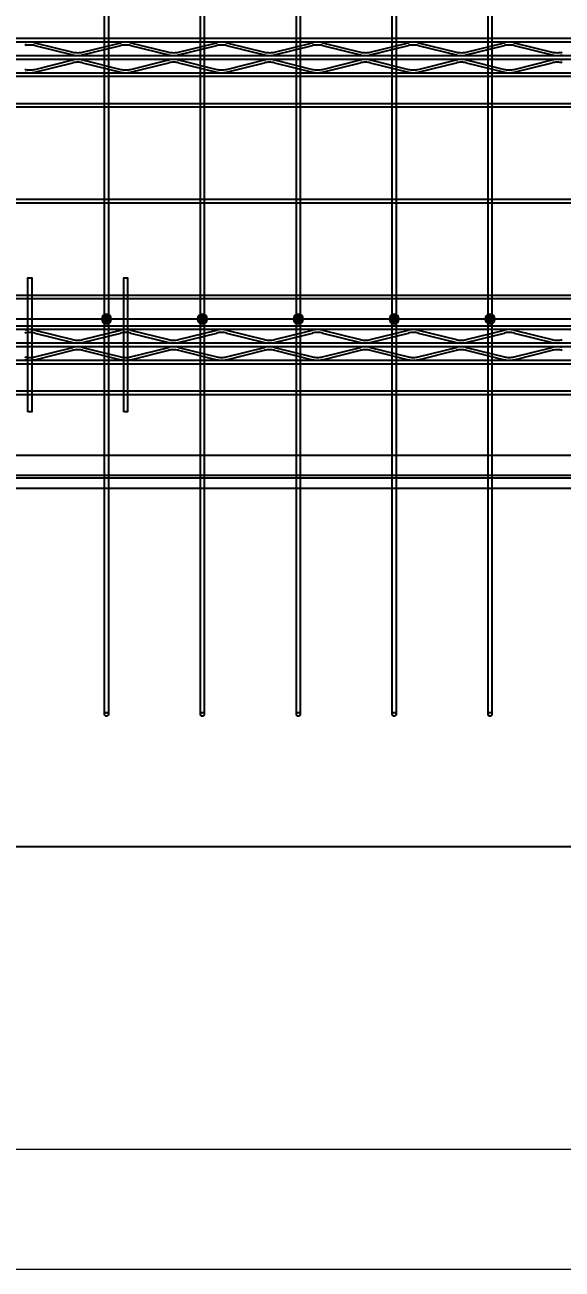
# Model space of a CAD drawing. Extents: x -524 to 129100, y -10500 to 1.
# Drawn here: x 4922 to 6043, y -10500 to -7903 of the extents above; entities that cross this region are included whole.
import ezdxf

# ---------------------------------------------------------------- set-up
doc = ezdxf.new("R2010")
doc.units = 0
doc.header["$LTSCALE"] = 250
doc.linetypes.add('BeePC_CENTER', pattern=[2, 1.25, -0.25, 0.25, -0.25])
doc.layers.get('0').update_dxf_attribs({"linetype": 'CONTINUOUS'})
doc.layers.get('Defpoints').update_dxf_attribs({"linetype": 'CONTINUOUS'})
for name, color, linetype in [('BeePC-CC', 171, 'CONTINUOUS'), ('BeePC-CCBZ', 110, 'CONTINUOUS'), ('BeePC-GJ-LEVEL', 141, 'CONTINUOUS'), ('BeePC-GJ-Truss', 185, 'CONTINUOUS'), ('BeePC-TONG-ZT', 50, 'CONTINUOUS')]:
    doc.layers.add(name, color=color, linetype=linetype)
doc.layers.add('G-ANNO-TTLB', color=7, linetype='CONTINUOUS', lineweight=9)
doc.layers.add('G-ANNO-TTLB-THIN', color=7, linetype='CONTINUOUS', lineweight=9)
doc.styles.add('BeePC_Dim', font='simfang.ttf', dxfattribs={"width": 0.7})
doc.dimstyles.new('BeePC_DIM_25_25', dxfattribs={"dimtxt": 75, "dimasz": 25, "dimexe": 25, "dimexo": 0, "dimgap": 25, "dimtad": 1, "dimdec": 0, "dimzin": 0, "dimdsep": 46, "dimtxsty": 'BeePC_Dim', "dimblk": 'ARCHTICK', "dimcen": 0, "dimdle": 25, "dimclrt": 7, "dimadec": 0, "dimazin": 0, "dimtfac": 1, "dimtdec": 0, "dimtix": 1, "dimtmove": 2, "dimatfit": 3, "dimfxl": 250, "dimfxlon": 1, "dimtfill": 1, "dimtolj": 1, "dimtzin": 0, "dimarcsym": 0})

# ---------------------------------------------------------------- blocks, each defined once
blk = doc.blocks.new('A2-嗡嗡 - A2_嗡嗡-493291-DB1详图')
at = {"layer": 'G-ANNO-TTLB'}
blk.add_line((586.5, -513), (27.5, -513), dxfattribs=at)
at = {"layer": 'G-ANNO-TTLB-THIN'}
blk.add_line((2.5, -523), (596.5, -523), dxfattribs=at)
blk = doc.blocks.new('_ArchTick')
at = {"color": 0, "linetype": 'ByBlock', "const_width": 0.5}
blk.add_lwpolyline([(-0.71, -0.71), (0.71, 0.71)], dxfattribs=at)
blk = doc.blocks.new('*D16')
at = {"layer": 'BeePC-CCBZ', "color": 0, "lineweight": -2, "transparency": 16777216}
for p, q in [((292.6, -9417.9), (292.6, -9642.9)), ((7692.6, -9417.9), (7692.6, -9642.9)), ((267.6, -9617.9), (7717.6, -9617.9))]:
    blk.add_line(p, q, dxfattribs=at)
at = {"layer": 'Defpoints', "color": 0, "transparency": 16777216}
for p in [(7692.6, -8083.3), (292.6, -8321.8), (7692.6, -9617.9)]:
    blk.add_point(p, dxfattribs=at)
at = {"layer": 'BeePC-CCBZ', "color": 0, "lineweight": -2, "transparency": 16777216, "xscale": 25, "yscale": 25, "zscale": 25, "rotation": 180}
blk.add_blockref('_ArchTick', (292.6, -9617.9), dxfattribs=at)
at = {"layer": 'BeePC-CCBZ', "color": 0, "lineweight": -2, "transparency": 16777216, "xscale": 25, "yscale": 25, "zscale": 25}
blk.add_blockref('_ArchTick', (7692.6, -9617.9), dxfattribs=at)
at = {"layer": 'BeePC-CCBZ', "color": 7, "linetype": 'BeePC_CENTER', "transparency": 16777216, "insert": (3992.6, -9555), "char_height": 75, "attachment_point": 5, "style": 'BeePC_Dim', "bg_fill": 3, "box_fill_scale": 1.1, "bg_fill_color": 256, "bg_fill_true_color": 13158600, "bg_fill_transparency": 0}
blk.add_mtext('\\A1;200x37=7400', dxfattribs=at)
blk = doc.blocks.new('*D20')
at = {"layer": 'BeePC-CCBZ', "color": 0, "lineweight": -2, "transparency": 16777216}
for p, q in [((8204.8, -6445.9), (8204.8, -8895.9)), ((8004.8, -6470.9), (8229.8, -6470.9)), ((8004.8, -8870.9), (8229.8, -8870.9))]:
    blk.add_line(p, q, dxfattribs=at)
at = {"layer": 'Defpoints', "color": 0, "transparency": 16777216}
for p in [(3982.6, -6470.9), (3982.6, -8870.9), (8204.8, -8870.9)]:
    blk.add_point(p, dxfattribs=at)
at = {"layer": 'BeePC-CCBZ', "color": 0, "lineweight": -2, "transparency": 16777216, "xscale": 25, "yscale": 25, "zscale": 25}
for p, rotation in [((8204.8, -6470.9), 90), ((8204.8, -8870.9), 270)]:
    blk.add_blockref('_ArchTick', p, dxfattribs=dict(at, rotation=rotation))
at = {"layer": 'BeePC-CCBZ', "color": 7, "linetype": 'BeePC_CENTER', "transparency": 16777216, "insert": (8141.9, -7670.9), "char_height": 75, "attachment_point": 5, "rotation": 90, "style": 'BeePC_Dim', "bg_fill": 3, "box_fill_scale": 1.1, "bg_fill_color": 256, "bg_fill_true_color": 13158600, "bg_fill_transparency": 0}
blk.add_mtext('\\A1;200x12=2400', dxfattribs=at)
blk = doc.blocks.new('*D21')
at = {"layer": 'BeePC-CCBZ', "color": 0, "lineweight": -2, "transparency": 16777216}
for p, q in [((8204.8, -8845.9), (8204.8, -9370.9)), ((8004.8, -8870.9), (8229.8, -8870.9)), ((8004.8, -9345.9), (8229.8, -9345.9))]:
    blk.add_line(p, q, dxfattribs=at)
at = {"layer": 'Defpoints', "color": 0, "transparency": 16777216}
for p in [(3982.6, -8870.9), (492.6, -9345.9), (8204.8, -9345.9)]:
    blk.add_point(p, dxfattribs=at)
at = {"layer": 'BeePC-CCBZ', "color": 0, "lineweight": -2, "transparency": 16777216, "xscale": 25, "yscale": 25, "zscale": 25}
for p, rotation in [((8204.8, -8870.9), 90), ((8204.8, -9345.9), 270)]:
    blk.add_blockref('_ArchTick', p, dxfattribs=dict(at, rotation=rotation))
at = {"layer": 'BeePC-CCBZ', "color": 7, "linetype": 'BeePC_CENTER', "transparency": 16777216, "insert": (8141.9, -9108.4), "char_height": 75, "attachment_point": 5, "rotation": 90, "style": 'BeePC_Dim', "bg_fill": 3, "box_fill_scale": 1.1, "bg_fill_color": 256, "bg_fill_true_color": 13158600, "bg_fill_transparency": 0}
blk.add_mtext('\\A1;475', dxfattribs=at)
blk = doc.blocks.new('BeePC_TagPoint')
h = blk.add_hatch(color=256)
edge = h.paths.add_edge_path(flags=0)
edge.add_arc((0, 0), 10, 0, 180)
edge.add_arc((0, 0), 10, 180, 360)
blk.add_lwpolyline([(10, 0, 1), (-10, 0, 1)], format="xyb", close=True)

msp = doc.modelspace()

# ---------------------------------------------------------------- block references
at = {"xscale": 25, "yscale": 25, "zscale": 25}
msp.add_blockref('A2-嗡嗡 - A2_嗡嗡-493291-DB1详图', (-62.5, 2575), dxfattribs=at)

# ---------------------------------------------------------------- next in the draw order: linework, layer by layer
for points in [[(4928.6, -8710.9), (4928.6, -8430.9), (4936.6, -8430.9), (4936.6, -8710.9), (4928.6, -8710.9)], [(5128.6, -8710.9), (5128.6, -8430.9), (5136.6, -8430.9), (5136.6, -8710.9), (5128.6, -8710.9)]]:
    msp.add_lwpolyline(points)
at = {"layer": 'BeePC-GJ-LEVEL'}
for points in [[(5088.6, -9341.9), (5088.6, -6330.9), (5096.6, -6330.9), (5096.6, -9341.9)], [(5288.6, -9341.9), (5288.6, -6330.9), (5296.6, -6330.9), (5296.6, -9341.9)], [(5488.6, -9341.9), (5488.6, -6330.9), (5496.6, -6330.9), (5496.6, -9341.9)], [(5688.6, -9341.9), (5688.6, -6330.9), (5696.6, -6330.9), (5696.6, -9341.9)], [(5888.6, -9341.9), (5888.6, -6330.9), (5896.6, -6330.9), (5896.6, -9341.9)], [(-17.7, -8066.9), (7932.8, -8066.9), (7932.8, -8074.9), (-17.7, -8074.9), (-17.7, -8066.9)], [(-17.7, -8266.9), (7932.8, -8266.9), (7932.8, -8274.9), (-17.7, -8274.9), (-17.7, -8266.9)], [(-17.7, -8466.9), (7932.8, -8466.9), (7932.8, -8474.9), (-17.7, -8474.9), (-17.7, -8466.9)], [(-17.7, -8666.9), (7932.8, -8666.9), (7932.8, -8674.9), (-17.7, -8674.9), (-17.7, -8666.9)], [(187.3, -8842.9), (7777.8, -8842.9), (7777.8, -8848.9), (187.3, -8848.9), (187.3, -8842.9)]]:
    msp.add_lwpolyline(points, dxfattribs=at)
for centre in [(5092.6, -9341.9), (5292.6, -9341.9), (5492.6, -9341.9), (5692.6, -9341.9), (5892.6, -9341.9)]:
    msp.add_circle(centre, 4, dxfattribs=at)
at = {"layer": 'BeePC-GJ-Truss'}
for points in [[(232.6, -7930.9), (7732.6, -7930.9), (7732.6, -7938.9), (232.6, -7938.9), (232.6, -7930.9)], [(232.6, -7966.9), (7732.6, -7966.9), (7732.6, -7974.9), (232.6, -7974.9), (232.6, -7966.9), (236, -7966.8), (239.2, -7966.4), (242.8, -7965.8), (322.4, -7946.1)], [(4942.8, -7940.1), (5022.4, -7959.8)], [(4942.8, -7946.1), (5022.4, -7965.8)], [(5042.8, -7959.8), (5122.4, -7940.1)], [(5042.8, -7965.8), (5122.4, -7946.1)], [(5142.8, -7940.1), (5222.4, -7959.8)], [(5142.8, -7946.1), (5222.4, -7965.8)], [(5242.8, -7959.8), (5322.4, -7940.1)], [(5242.8, -7965.8), (5322.4, -7946.1)], [(5342.8, -7940.1), (5422.4, -7959.8)], [(5342.8, -7946.1), (5422.4, -7965.8)], [(5442.8, -7959.8), (5522.4, -7940.1)], [(5442.8, -7965.8), (5522.4, -7946.1)], [(5542.8, -7940.1), (5622.4, -7959.8)], [(5542.8, -7946.1), (5622.4, -7965.8)], [(5642.8, -7959.8), (5722.4, -7940.1)], [(5642.8, -7965.8), (5722.4, -7946.1)], [(5742.8, -7940.1), (5822.4, -7959.8)], [(5742.8, -7946.1), (5822.4, -7965.8)], [(5842.8, -7959.8), (5922.4, -7940.1)], [(5842.8, -7965.8), (5922.4, -7946.1)], [(5942.8, -7940.1), (6022.4, -7959.8)], [(5942.8, -7946.1), (6022.4, -7965.8)], [(4942.8, -7995.8), (5022.4, -7976.1)], [(4942.8, -8001.8), (5022.4, -7982.1)], [(5042.8, -7976.1), (5122.4, -7995.8)], [(5042.8, -7982.1), (5122.4, -8001.8)], [(5142.8, -7995.8), (5222.4, -7976.1)], [(5142.8, -8001.8), (5222.4, -7982.1)], [(5242.8, -7976.1), (5322.4, -7995.8)], [(5242.8, -7982.1), (5322.4, -8001.8)], [(5342.8, -7995.8), (5422.4, -7976.1)], [(5342.8, -8001.8), (5422.4, -7982.1)], [(5442.8, -7976.1), (5522.4, -7995.8)], [(5442.8, -7982.1), (5522.4, -8001.8)], [(5542.8, -7995.8), (5622.4, -7976.1)], [(5542.8, -8001.8), (5622.4, -7982.1)], [(5642.8, -7976.1), (5722.4, -7995.8)], [(5642.8, -7982.1), (5722.4, -8001.8)], [(5742.8, -7995.8), (5822.4, -7976.1)], [(5742.8, -8001.8), (5822.4, -7982.1)], [(5842.8, -7976.1), (5922.4, -7995.8)], [(5842.8, -7982.1), (5922.4, -8001.8)], [(5942.8, -7995.8), (6022.4, -7976.1)], [(5942.8, -8001.8), (6022.4, -7982.1)], [(232.6, -8002.9), (7732.6, -8002.9), (7732.6, -8010.9), (232.6, -8010.9), (232.6, -8002.9)], [(232.6, -8530.9), (7732.6, -8530.9), (7732.6, -8538.9), (232.6, -8538.9), (232.6, -8530.9)], [(4942.8, -8540.1), (5022.4, -8559.8)], [(5042.8, -8559.8), (5122.4, -8540.1)], [(5142.8, -8540.1), (5222.4, -8559.8)], [(5242.8, -8559.8), (5322.4, -8540.1)], [(5342.8, -8540.1), (5422.4, -8559.8)], [(5442.8, -8559.8), (5522.4, -8540.1)], [(5542.8, -8540.1), (5622.4, -8559.8)], [(5642.8, -8559.8), (5722.4, -8540.1)], [(5742.8, -8540.1), (5822.4, -8559.8)], [(5842.8, -8559.8), (5922.4, -8540.1)], [(5942.8, -8540.1), (6022.4, -8559.8)], [(232.6, -8566.9), (7732.6, -8566.9), (7732.6, -8574.9), (232.6, -8574.9), (232.6, -8566.9), (236, -8566.8), (239.2, -8566.4), (242.8, -8565.8), (322.4, -8546.1)], [(4942.8, -8546.1), (5022.4, -8565.8)], [(5042.8, -8565.8), (5122.4, -8546.1)], [(5142.8, -8546.1), (5222.4, -8565.8)], [(5242.8, -8565.8), (5322.4, -8546.1)], [(5342.8, -8546.1), (5422.4, -8565.8)], [(5442.8, -8565.8), (5522.4, -8546.1)], [(5542.8, -8546.1), (5622.4, -8565.8)], [(5642.8, -8565.8), (5722.4, -8546.1)], [(5742.8, -8546.1), (5822.4, -8565.8)], [(5842.8, -8565.8), (5922.4, -8546.1)], [(5942.8, -8546.1), (6022.4, -8565.8)], [(4942.8, -8595.8), (5022.4, -8576.1)], [(4942.8, -8601.8), (5022.4, -8582.1)], [(5042.8, -8576.1), (5122.4, -8595.8)], [(5042.8, -8582.1), (5122.4, -8601.8)], [(5142.8, -8595.8), (5222.4, -8576.1)], [(5142.8, -8601.8), (5222.4, -8582.1)], [(5242.8, -8576.1), (5322.4, -8595.8)], [(5242.8, -8582.1), (5322.4, -8601.8)], [(5342.8, -8595.8), (5422.4, -8576.1)], [(5342.8, -8601.8), (5422.4, -8582.1)], [(5442.8, -8576.1), (5522.4, -8595.8)], [(5442.8, -8582.1), (5522.4, -8601.8)], [(5542.8, -8595.8), (5622.4, -8576.1)], [(5542.8, -8601.8), (5622.4, -8582.1)], [(5642.8, -8576.1), (5722.4, -8595.8)], [(5642.8, -8582.1), (5722.4, -8601.8)], [(5742.8, -8595.8), (5822.4, -8576.1)], [(5742.8, -8601.8), (5822.4, -8582.1)], [(5842.8, -8576.1), (5922.4, -8595.8)], [(5842.8, -8582.1), (5922.4, -8601.8)], [(5942.8, -8595.8), (6022.4, -8576.1)], [(5942.8, -8601.8), (6022.4, -8582.1)], [(232.6, -8602.9), (7732.6, -8602.9), (7732.6, -8610.9), (232.6, -8610.9), (232.6, -8602.9)]]:
    msp.add_lwpolyline(points, dxfattribs=at)
for centre, major_axis, start_param, end_param in [((4933.8, -7944.1), (18, 0), 1.635672, 2.256488), ((4931.4, -7948.4), (12, 0), 1.470144, 2.422017), ((4931.4, -7944.1), (18, 0), 0.885104, 1.50592), ((4933.8, -7948.4), (12, 0), 0.719576, 1.671449), ((5133.8, -7944.1), (18, 0), 1.635672, 2.256488), ((5131.4, -7948.4), (12, 0), 1.470144, 2.422017), ((5131.4, -7944.1), (18, 0), 0.885104, 1.50592), ((5133.8, -7948.4), (12, 0), 0.719576, 1.671449), ((5333.8, -7944.1), (18, 0), 1.635672, 2.256488), ((5331.4, -7948.4), (12, 0), 1.470144, 2.422017), ((5331.4, -7944.1), (18, 0), 0.885104, 1.50592), ((5333.8, -7948.4), (12, 0), 0.719576, 1.671449), ((5533.8, -7944.1), (18, 0), 1.635672, 2.256488), ((5531.4, -7948.4), (12, 0), 1.470144, 2.422017), ((5531.4, -7944.1), (18, 0), 0.885104, 1.50592), ((5533.8, -7948.4), (12, 0), 0.719576, 1.671449), ((5733.8, -7944.1), (18, 0), 1.635672, 2.256488), ((5731.4, -7948.4), (12, 0), 1.470144, 2.422017), ((5731.4, -7944.1), (18, 0), 0.885104, 1.50592), ((5733.8, -7948.4), (12, 0), 0.719576, 1.671449), ((5933.8, -7944.1), (18, 0), 1.635672, 2.256488), ((5931.4, -7948.4), (12, 0), 1.470144, 2.422017), ((5931.4, -7944.1), (18, 0), 0.885104, 1.50592), ((5933.8, -7948.4), (12, 0), 0.719576, 1.671449), ((5031.4, -7957.5), (12, 0), 3.861169, 4.813041), ((5033.8, -7961.8), (18, 0), 4.026697, 4.647513), ((5033.8, -7957.5), (12, 0), 4.611737, 5.563609), ((5031.4, -7961.8), (18, 0), 4.777265, 5.398081), ((5231.4, -7957.5), (12, 0), 3.861169, 4.813041), ((5233.8, -7961.8), (18, 0), 4.026697, 4.647513), ((5233.8, -7957.5), (12, 0), 4.611737, 5.563609), ((5231.4, -7961.8), (18, 0), 4.777265, 5.398081), ((5431.4, -7957.5), (12, 0), 3.861169, 4.813041), ((5433.8, -7961.8), (18, 0), 4.026697, 4.647513), ((5433.8, -7957.5), (12, 0), 4.611737, 5.563609), ((5431.4, -7961.8), (18, 0), 4.777265, 5.398081), ((5631.4, -7957.5), (12, 0), 3.861169, 4.813041), ((5633.8, -7961.8), (18, 0), 4.026697, 4.647513), ((5633.8, -7957.5), (12, 0), 4.611737, 5.563609), ((5631.4, -7961.8), (18, 0), 4.777265, 5.398081), ((5831.4, -7957.5), (12, 0), 3.861169, 4.813041), ((5833.8, -7961.8), (18, 0), 4.026697, 4.647513), ((5833.8, -7957.5), (12, 0), 4.611737, 5.563609), ((5831.4, -7961.8), (18, 0), 4.777265, 5.398081), ((6031.4, -7957.5), (12, 0), 3.861169, 4.813041), ((6033.8, -7961.8), (18, 0), 4.026697, 4.647513), ((6033.8, -7957.5), (12, 0), 4.611737, 5.563609), ((6031.4, -7961.8), (18, 0), 4.777265, 5.398081), ((4931.4, -7993.5), (12, 0), 3.861169, 4.813041), ((4933.8, -7993.5), (12, 0), 4.611737, 5.563609), ((5033.8, -7980.1), (18, 0), 1.635672, 2.256488), ((5031.4, -7984.4), (12, 0), 1.470144, 2.422017), ((5031.4, -7980.1), (18, 0), 0.885104, 1.50592), ((5033.8, -7984.4), (12, 0), 0.719576, 1.671449), ((5131.4, -7993.5), (12, 0), 3.861169, 4.813041), ((5133.8, -7993.5), (12, 0), 4.611737, 5.563609), ((5233.8, -7980.1), (18, 0), 1.635672, 2.256488), ((5231.4, -7984.4), (12, 0), 1.470144, 2.422017), ((5231.4, -7980.1), (18, 0), 0.885104, 1.50592), ((5233.8, -7984.4), (12, 0), 0.719576, 1.671449), ((5331.4, -7993.5), (12, 0), 3.861169, 4.813041), ((5333.8, -7993.5), (12, 0), 4.611737, 5.563609), ((5433.8, -7980.1), (18, 0), 1.635672, 2.256488), ((5431.4, -7984.4), (12, 0), 1.470144, 2.422017), ((5431.4, -7980.1), (18, 0), 0.885104, 1.50592), ((5433.8, -7984.4), (12, 0), 0.719576, 1.671449), ((5531.4, -7993.5), (12, 0), 3.861169, 4.813041), ((5533.8, -7993.5), (12, 0), 4.611737, 5.563609), ((5633.8, -7980.1), (18, 0), 1.635672, 2.256488), ((5631.4, -7984.4), (12, 0), 1.470144, 2.422017), ((5631.4, -7980.1), (18, 0), 0.885104, 1.50592), ((5633.8, -7984.4), (12, 0), 0.719576, 1.671449), ((5731.4, -7993.5), (12, 0), 3.861169, 4.813041), ((5733.8, -7993.5), (12, 0), 4.611737, 5.563609), ((5833.8, -7980.1), (18, 0), 1.635672, 2.256488), ((5831.4, -7984.4), (12, 0), 1.470144, 2.422017), ((5831.4, -7980.1), (18, 0), 0.885104, 1.50592), ((5833.8, -7984.4), (12, 0), 0.719576, 1.671449), ((5931.4, -7993.5), (12, 0), 3.861169, 4.813041), ((5933.8, -7993.5), (12, 0), 4.611737, 5.563609), ((6033.8, -7980.1), (18, 0), 1.635672, 2.256488), ((6031.4, -7984.4), (12, 0), 1.470144, 2.422017), ((6031.4, -7980.1), (18, 0), 0.885104, 1.50592), ((6033.8, -7984.4), (12, 0), 0.719576, 1.671449), ((4933.8, -7997.8), (18, 0), 4.026697, 4.647513), ((4931.4, -7997.8), (18, 0), 4.777265, 5.398081), ((5133.8, -7997.8), (18, 0), 4.026697, 4.647513), ((5131.4, -7997.8), (18, 0), 4.777265, 5.398081), ((5333.8, -7997.8), (18, 0), 4.026697, 4.647513), ((5331.4, -7997.8), (18, 0), 4.777265, 5.398081), ((5533.8, -7997.8), (18, 0), 4.026697, 4.647513), ((5531.4, -7997.8), (18, 0), 4.777265, 5.398081), ((5733.8, -7997.8), (18, 0), 4.026697, 4.647513), ((5731.4, -7997.8), (18, 0), 4.777265, 5.398081), ((5933.8, -7997.8), (18, 0), 4.026697, 4.647513), ((5931.4, -7997.8), (18, 0), 4.777265, 5.398081), ((4933.8, -8544.1), (18, 0), 1.635672, 2.256488), ((4931.4, -8544.1), (18, 0), 0.885104, 1.50592), ((5133.8, -8544.1), (18, 0), 1.635672, 2.256488), ((5131.4, -8544.1), (18, 0), 0.885104, 1.50592), ((5333.8, -8544.1), (18, 0), 1.635672, 2.256488), ((5331.4, -8544.1), (18, 0), 0.885104, 1.50592), ((5533.8, -8544.1), (18, 0), 1.635672, 2.256488), ((5531.4, -8544.1), (18, 0), 0.885104, 1.50592), ((5733.8, -8544.1), (18, 0), 1.635672, 2.256488), ((5731.4, -8544.1), (18, 0), 0.885104, 1.50592), ((5933.8, -8544.1), (18, 0), 1.635672, 2.256488), ((5931.4, -8544.1), (18, 0), 0.885104, 1.50592), ((4931.4, -8548.4), (12, 0), 1.470144, 2.422017), ((4933.8, -8548.4), (12, 0), 0.719576, 1.671449), ((5031.4, -8557.5), (12, 0), 3.861169, 4.813041), ((5033.8, -8561.8), (18, 0), 4.026697, 4.647513), ((5033.8, -8557.5), (12, 0), 4.611737, 5.563609), ((5031.4, -8561.8), (18, 0), 4.777265, 5.398081), ((5131.4, -8548.4), (12, 0), 1.470144, 2.422017), ((5133.8, -8548.4), (12, 0), 0.719576, 1.671449), ((5231.4, -8557.5), (12, 0), 3.861169, 4.813041), ((5233.8, -8561.8), (18, 0), 4.026697, 4.647513), ((5233.8, -8557.5), (12, 0), 4.611737, 5.563609), ((5231.4, -8561.8), (18, 0), 4.777265, 5.398081), ((5331.4, -8548.4), (12, 0), 1.470144, 2.422017), ((5333.8, -8548.4), (12, 0), 0.719576, 1.671449), ((5431.4, -8557.5), (12, 0), 3.861169, 4.813041), ((5433.8, -8561.8), (18, 0), 4.026697, 4.647513), ((5433.8, -8557.5), (12, 0), 4.611737, 5.563609), ((5431.4, -8561.8), (18, 0), 4.777265, 5.398081), ((5531.4, -8548.4), (12, 0), 1.470144, 2.422017), ((5533.8, -8548.4), (12, 0), 0.719576, 1.671449), ((5631.4, -8557.5), (12, 0), 3.861169, 4.813041), ((5633.8, -8561.8), (18, 0), 4.026697, 4.647513), ((5633.8, -8557.5), (12, 0), 4.611737, 5.563609), ((5631.4, -8561.8), (18, 0), 4.777265, 5.398081), ((5731.4, -8548.4), (12, 0), 1.470144, 2.422017), ((5733.8, -8548.4), (12, 0), 0.719576, 1.671449), ((5831.4, -8557.5), (12, 0), 3.861169, 4.813041), ((5833.8, -8561.8), (18, 0), 4.026697, 4.647513), ((5833.8, -8557.5), (12, 0), 4.611737, 5.563609), ((5831.4, -8561.8), (18, 0), 4.777265, 5.398081), ((5931.4, -8548.4), (12, 0), 1.470144, 2.422017), ((5933.8, -8548.4), (12, 0), 0.719576, 1.671449), ((6031.4, -8557.5), (12, 0), 3.861169, 4.813041), ((6033.8, -8561.8), (18, 0), 4.026697, 4.647513), ((6033.8, -8557.5), (12, 0), 4.611737, 5.563609), ((6031.4, -8561.8), (18, 0), 4.777265, 5.398081), ((4931.4, -8593.5), (12, 0), 3.861169, 4.813041), ((4933.8, -8593.5), (12, 0), 4.611737, 5.563609), ((5033.8, -8580.1), (18, 0), 1.635672, 2.256488), ((5031.4, -8584.4), (12, 0), 1.470144, 2.422017), ((5031.4, -8580.1), (18, 0), 0.885104, 1.50592), ((5033.8, -8584.4), (12, 0), 0.719576, 1.671449), ((5131.4, -8593.5), (12, 0), 3.861169, 4.813041), ((5133.8, -8593.5), (12, 0), 4.611737, 5.563609), ((5233.8, -8580.1), (18, 0), 1.635672, 2.256488), ((5231.4, -8584.4), (12, 0), 1.470144, 2.422017), ((5231.4, -8580.1), (18, 0), 0.885104, 1.50592), ((5233.8, -8584.4), (12, 0), 0.719576, 1.671449), ((5331.4, -8593.5), (12, 0), 3.861169, 4.813041), ((5333.8, -8593.5), (12, 0), 4.611737, 5.563609), ((5433.8, -8580.1), (18, 0), 1.635672, 2.256488), ((5431.4, -8584.4), (12, 0), 1.470144, 2.422017), ((5431.4, -8580.1), (18, 0), 0.885104, 1.50592), ((5433.8, -8584.4), (12, 0), 0.719576, 1.671449), ((5531.4, -8593.5), (12, 0), 3.861169, 4.813041), ((5533.8, -8593.5), (12, 0), 4.611737, 5.563609), ((5633.8, -8580.1), (18, 0), 1.635672, 2.256488), ((5631.4, -8584.4), (12, 0), 1.470144, 2.422017), ((5631.4, -8580.1), (18, 0), 0.885104, 1.50592), ((5633.8, -8584.4), (12, 0), 0.719576, 1.671449), ((5731.4, -8593.5), (12, 0), 3.861169, 4.813041), ((5733.8, -8593.5), (12, 0), 4.611737, 5.563609), ((5833.8, -8580.1), (18, 0), 1.635672, 2.256488), ((5831.4, -8584.4), (12, 0), 1.470144, 2.422017), ((5831.4, -8580.1), (18, 0), 0.885104, 1.50592), ((5833.8, -8584.4), (12, 0), 0.719576, 1.671449), ((5931.4, -8593.5), (12, 0), 3.861169, 4.813041), ((5933.8, -8593.5), (12, 0), 4.611737, 5.563609), ((6033.8, -8580.1), (18, 0), 1.635672, 2.256488), ((6031.4, -8584.4), (12, 0), 1.470144, 2.422017), ((6031.4, -8580.1), (18, 0), 0.885104, 1.50592), ((6033.8, -8584.4), (12, 0), 0.719576, 1.671449), ((4933.8, -8597.8), (18, 0), 4.026697, 4.647513), ((4931.4, -8597.8), (18, 0), 4.777265, 5.398081), ((5133.8, -8597.8), (18, 0), 4.026697, 4.647513), ((5131.4, -8597.8), (18, 0), 4.777265, 5.398081), ((5333.8, -8597.8), (18, 0), 4.026697, 4.647513), ((5331.4, -8597.8), (18, 0), 4.777265, 5.398081), ((5533.8, -8597.8), (18, 0), 4.026697, 4.647513), ((5531.4, -8597.8), (18, 0), 4.777265, 5.398081), ((5733.8, -8597.8), (18, 0), 4.026697, 4.647513), ((5731.4, -8597.8), (18, 0), 4.777265, 5.398081), ((5933.8, -8597.8), (18, 0), 4.026697, 4.647513), ((5931.4, -8597.8), (18, 0), 4.777265, 5.398081)]:
    msp.add_ellipse(centre, major_axis=major_axis, ratio=0.288551, start_param=start_param, end_param=end_param, dxfattribs=at)
at = {"layer": 'BeePC-TONG-ZT'}
msp.add_lwpolyline([(7792.8, -6820.9), (7792.8, -8870.9), (172.3, -8870.9), (172.3, -6820.9), (422.3, -6820.9), (422.3, -6470.9), (7642.3, -6470.9), (7642.3, -6820.9), (7792.8, -6820.9)], dxfattribs=at)

# ---------------------------------------------------------------- next in the draw order: dimensions: what is measured, and where the dimension line sits
at = {"layer": 'BeePC-CCBZ'}
dim = msp.add_linear_dim(base=(7692.6, -9617.9), p1=(292.6, -8321.8), p2=(7692.6, -8083.3), angle=0, text='200x37=7400', dimstyle='BeePC_DIM_25_25', override={"dimfxl": 200}, dxfattribs=at)
dim.commit()
dim.dimension.update_dxf_attribs({"geometry": '*D16', "text_midpoint": (3992.6, -9555)})

# ---------------------------------------------------------------- next in the draw order: dimensions: what is measured, and where the dimension line sits
dim = msp.add_linear_dim(base=(8204.8, -8870.9), p1=(3982.6, -6470.9), p2=(3982.6, -8870.9), angle=90, text='200x12=2400', dimstyle='BeePC_DIM_25_25', override={"dimfxl": 200}, dxfattribs=at)
dim.commit()
dim.dimension.update_dxf_attribs({"geometry": '*D20', "text_midpoint": (8141.9, -7670.9)})

# ---------------------------------------------------------------- next in the draw order: linework, layer by layer
at = {"layer": 'BeePC-CC'}
for p, q in [((5092.6, -8516.9), (4892.6, -8516.9)), ((5292.6, -8516.9), (5092.6, -8516.9)), ((5492.6, -8516.9), (5292.6, -8516.9)), ((5692.6, -8516.9), (5492.6, -8516.9)), ((5892.6, -8516.9), (5692.6, -8516.9)), ((6092.6, -8516.9), (5892.6, -8516.9)), ((7767.8, -8801.9), (197.3, -8801.9))]:
    msp.add_line(p, q, dxfattribs=at)

# ---------------------------------------------------------------- next in the draw order: block references
for p in [(5092.6, -8516.9), (5292.6, -8516.9), (5492.6, -8516.9), (5692.6, -8516.9), (5892.6, -8516.9)]:
    msp.add_blockref('BeePC_TagPoint', p, dxfattribs=at)

# ---------------------------------------------------------------- next in the draw order: dimensions: what is measured, and where the dimension line sits
at = {"layer": 'BeePC-CCBZ'}
dim = msp.add_linear_dim(base=(8204.8, -9345.9), p1=(3982.6, -8870.9), p2=(492.6, -9345.9), angle=90, dimstyle='BeePC_DIM_25_25', override={"dimfxl": 200}, dxfattribs=at)
dim.commit()
dim.dimension.update_dxf_attribs({"geometry": '*D21', "text_midpoint": (8141.9, -9108.4)})

doc.saveas('drawing.dxf')
